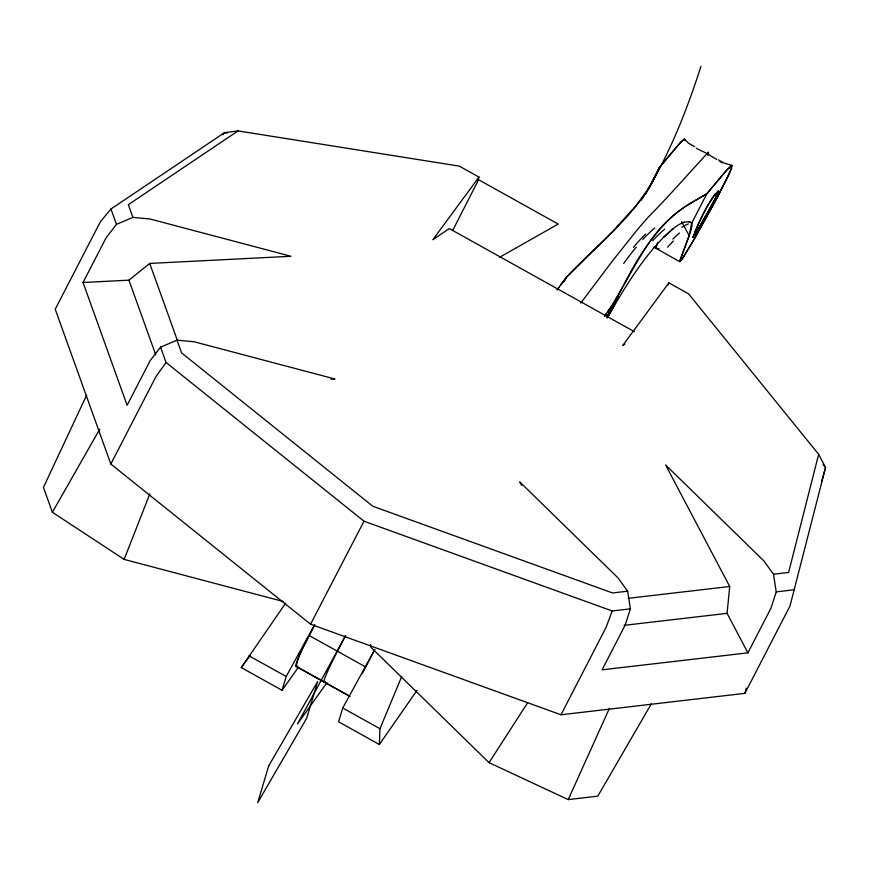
<?xml version="1.0" encoding="UTF-8"?>
<svg xmlns="http://www.w3.org/2000/svg" width="869" height="869" viewBox="0 0 869 869"><rect width="100%" height="100%" fill="white"/><g stroke="black" fill="none" stroke-linecap="round" stroke-linejoin="round"><path stroke-width="1.3" d="M374.691 649.751L342.723 707.996L338.606 721.791L379.373 744.505L379.959 728.733L401.674 676.658M747.916 652.847L727.081 613.351L729.71 586.499L665.611 464.958L763.818 560.874L773.486 574.203L776.234 591.865L770.977 608.159L747.916 652.847L602.087 669.825L625.148 625.137L630.405 608.854L627.657 591.192L617.989 577.863L519.781 481.937L521.672 485.51M684.815 140.496L684.989 139.409L684.229 139.018L680.861 142.049L659.538 167.293L645.58 194.341M718.348 159.863L724.268 163.155L731.589 165.403L731.6 168.619L714.872 202.032L692.137 242.831L682.556 258.527L679.623 261.547L689.139 235.705L691.724 223.072L706.899 193.668L726.636 170.183L732.132 165.316L729.2 174.158L717.74 196.655L694.548 238.649L681.676 259.777L679.754 261.721L653.977 247.133M452.608 230.622L477.255 182.349L478.971 177.091L459.267 166.12L238.019 130.904L224.484 132.664L110.95 209.027L100.348 221.78L55.225 309.201L110.83 464.035L310.559 624.214L560.983 714.774L744.896 693.353L746.232 688.107M624.92 344.037L622.725 345.525L668.88 282.881L688.585 293.852L818.652 454.324L788.617 572.443L773.486 574.203M744.896 693.353L790.019 605.932L825.55 467.468L818.652 454.324M821.737 481.296L825.55 467.468L822.997 464.307M285.619 603.195L241.289 667.588L282.067 690.29L286.183 676.495L314.35 625.169M668.196 284.978L668.88 282.881M700.946 66.316C686.021 112.894 667.674 158.788 641.344 200.196M657.648 242.418L655.943 248.36L658.974 248.675M630.405 608.854L612.178 610.972L606.095 627.353L560.983 714.774M283.305 601.5L124.137 559.408L149.848 493.82M694.668 146.676L688.748 143.374L684.229 139.018L679.276 143.809L659.538 167.293L650.034 186.531L636.847 204.682L613.59 230.448L578.265 265.849M716.882 195.547L718.565 190.952L713.655 196.155L707.062 206.746L697.926 224.93L692.789 237.661L707.605 212.764A111.199 6.909 -60.9 0 0 711.222 206.181L716.827 195.644A10.797 0.673 -60.9 0 0 718.033 193.059L718.152 191.006C706.345 204.226 699.339 221.258 692.756 237.541L698.839 228.362L716.882 195.547L714.514 194.221M659.538 167.293C640.725 212.481 598.828 242.484 566.403 277.287L560.396 285.38M370.542 644.613L370.846 647.209L489.051 762.667L568.228 799.599L609.343 708.474M86.618 395.21L43.45 487.39L52.39 512.275L124.137 559.408M607.116 316.522L607.54 315.675M607.974 314.839L617.783 296.535L606.823 317.098C629.482 275.093 649.827 225.429 693.864 201.336M83.044 282.501L106.105 237.813L116.457 224.365L132.914 217.402L150.033 218.999L290.952 256.268L149.74 263.437L128.927 280.166L83.044 282.501L127.124 405.269L150.196 360.581L160.548 347.133L177.004 340.17L194.124 341.767L335.032 379.025L330.991 379.232M110.83 464.035L155.953 376.614L166.055 362.482L160.548 347.133M310.559 624.214L364.002 521.215L166.055 362.482M314.774 624.67C308.614 638.443 298.893 651.457 296.253 666.349L349.262 695.884M345.514 635.652L337.454 651.261A61.341 3.813 -60.9 0 0 325.343 681.492M564.1 281.762L566.403 277.287L576.81 267.261M374.756 649.501L365.73 667.012L309.179 635.521A61.341 3.813 -60.9 0 0 297.068 665.741M613.666 304.65L617.805 296.546L612.102 307.615M604.487 316.197C627.766 284.054 641.148 244.298 671.4 217.207C681.969 207.572 694.711 200.956 706.899 193.668L726.636 170.183L731.589 165.403M613.384 305.182L607.149 316.913M607.073 317.044L610.668 310.309M345.449 635.782L297.502 723.931L326.994 682.578M607.279 318.021C623.551 289.431 640.67 260.809 663.764 237.107L672.834 228.96M608.094 316.512L613.612 306.866M52.39 512.275L99.729 429.177M651.424 703.694L597.785 796.156L568.228 799.599M489.051 762.667L527.646 702.728M379.373 744.505L417.033 690.301M282.067 690.29L298.458 667.196M241.289 667.588L250.011 655.563M557.257 289.627L558.843 287.487M604.618 316.001L606.193 313.861M557.127 289.822L566.403 277.287M580.742 303.085L613.677 259.364L637.65 229.383A1263.244 78.514 -60.9 0 1 647.883 217.5C668.815 196.459 688.487 173.67 708.452 152.129L708.496 153.683A34.662 2.151 -60.9 0 1 707.92 155.432M607.757 311.765L613.764 303.672M222.888 134.673L224.484 132.664L227.157 133.087M478.971 177.091L432.816 239.735L449.262 228.558L634.457 331.708M663.764 237.107C671.216 230.752 678.776 221.606 689.378 221.649L691.724 223.072M238.019 130.904L128.34 204.66L132.914 217.402M706.899 193.668L702.923 196.057M702.293 196.437L694.146 201.173M499.371 257.42L558.191 224.061L477.298 179.003M683.545 222.301L684.283 222.051M627.657 591.192L612.536 592.951L372.79 506.247L181.578 352.901L177.004 340.17M628.037 598.339L729.71 586.499M776.234 591.865L794.462 589.747M624.061 625.343L727.081 613.351M364.002 521.215L612.178 610.972M696.275 148.317L706.508 153.27L716.588 159.44M719.956 161.504L722.324 162.818M295.862 666.371L350.044 696.558M248.947 655.758L286.183 676.495M342.723 707.996L379.959 728.733M681.676 221.671L689.139 235.705L679.623 261.547M149.74 263.437L177.461 340.648M110.95 209.027L116.457 224.365M128.927 280.166L155.747 354.845M689.084 222.236A248.74 35.075 -62.7 0 1 691.854 222.801M691.594 223.3A204.063 12.687 -60.9 0 1 689.247 235.521M681.915 227.32A286.064 40.354 -63.8 0 1 688.302 223.941M672.921 239.094A390.605 57.202 -66.8 0 1 679.504 233.011M667.609 247.144A515.382 81.414 -70.5 0 1 673.323 241.017M652.738 240.594A859.354 175.31 -81.2 0 1 664.6 229.22M642.821 239.453A809.419 158.614 -79.7 0 1 654.824 227.906M633.371 247.437A729.363 128.21 -76.7 0 1 645.558 234.119M623.67 263.503A635.174 93.678 -73.3 0 1 636.26 247.187M362.471 673.41A61.341 3.813 -60.9 0 1 365.165 668.098M268.673 765.947L257.702 802.684L306.692 718.218L317.674 681.481L268.673 765.947"/></g></svg>
